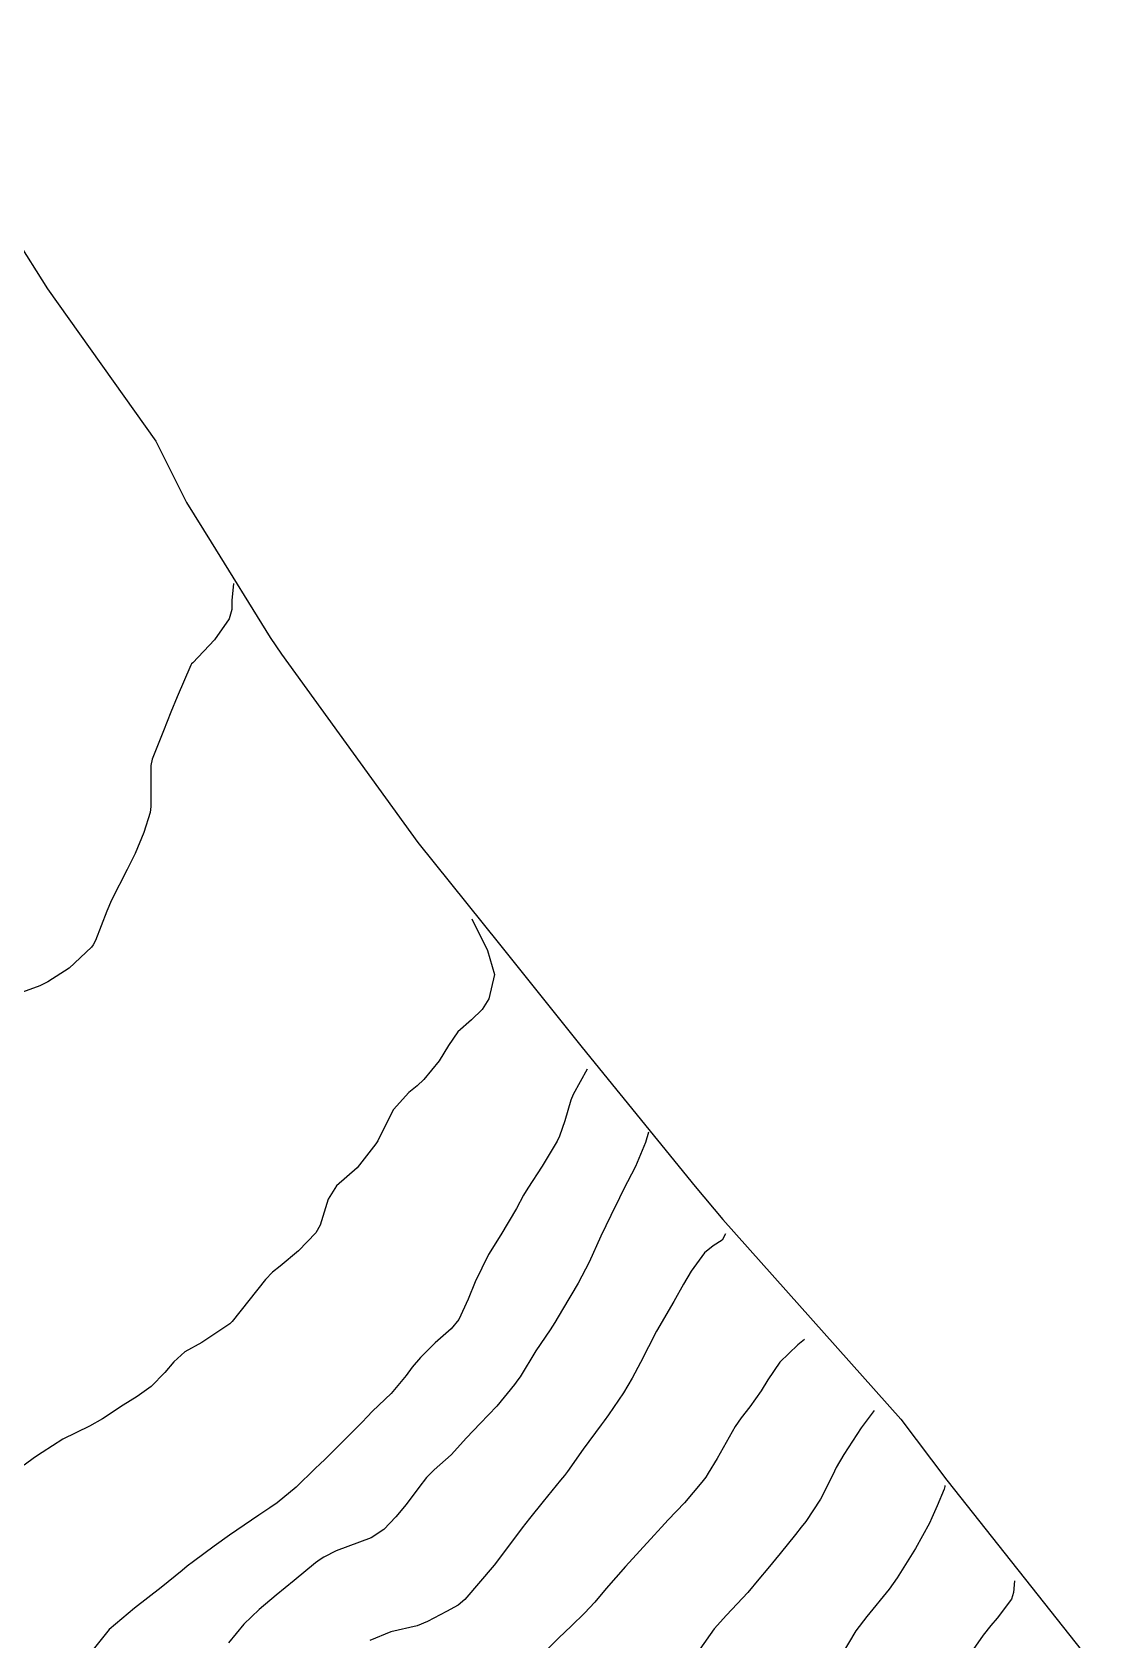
# Model space of a CAD drawing. Header units: metres. Extents: x 298520 to 308411, y 7433745 to 7450750.
# Drawn here: x 300325.2 to 300370, y 7449202.4 to 7449270.5 of the extents above; entities that cross this region are included whole.
import ezdxf

# ---------------------------------------------------------------- set-up
doc = ezdxf.new("R2010")
doc.units = ezdxf.units.M
doc.header["$LTSCALE"] = 10
for name, color, linetype in [('Area', 45, 'Continuous'), ('Curvas de Nivel 1m', 11, 'Continuous'), ('Curvas de Nivel 5m', 15, 'Continuous')]:
    doc.layers.add(name, color=color, linetype=linetype)

msp = doc.modelspace()

# ---------------------------------------------------------------- linework, layer by layer
at = {"layer": 'Area'}
msp.add_polyline3d([(300318.938, 7449270.542, 752.939), (300325.817, 7449259.657, 752.079), (300330.415, 7449253.191, 751.659), (300331.708, 7449250.595, 751.489), (300332.761, 7449248.91, 751.449), (300335.259, 7449244.867, 751.009), (300335.737, 7449244.168, 750.908), (300341.522, 7449236.169, 750.488), (300344.996, 7449231.869, 750.198), (300348.492, 7449227.475, 749.578), (300353.297, 7449221.587, 747.858), (300354.472, 7449220.193, 747.418), (300362.015, 7449211.721, 745.058), (300363.964, 7449209.129, 744.528), (300369.992, 7449201.527, 742.117)], dxfattribs=at)
at = {"layer": 'Curvas de Nivel 1m', "flags": 128}
for points, elevation in [([(300333.703, 7449247.16), (300333.635, 7449246.44), (300333.63, 7449246.053), (300333.528, 7449245.667), (300332.901, 7449244.775), (300331.985, 7449243.802), (300331.927, 7449243.747), (300331.892, 7449243.691), (300331.312, 7449242.354), (300331.054, 7449241.699), (300330.744, 7449240.913), (300330.253, 7449239.707), (300330.205, 7449239.441), (300330.206, 7449237.707), (300330.175, 7449237.443), (300329.902, 7449236.601), (300329.54, 7449235.715), (300329.196, 7449235.03), (300328.536, 7449233.73), (300328.338, 7449233.261), (300327.847, 7449232.022), (300327.75, 7449231.835), (300327.678, 7449231.742), (300326.735, 7449230.85), (300325.828, 7449230.262), (300325.49, 7449230.1), (300324.598, 7449229.772)], 751), ([(300348.703, 7449226.56), (300348.123, 7449225.495), (300348.02, 7449225.245), (300347.756, 7449224.374), (300347.533, 7449223.715), (300347.433, 7449223.503), (300346.798, 7449222.449), (300346.194, 7449221.515), (300346.015, 7449221.222), (300345.714, 7449220.656), (300345.042, 7449219.53), (300344.527, 7449218.701), (300343.964, 7449217.546), (300343.666, 7449216.813), (300343.26, 7449215.951), (300342.938, 7449215.557), (300342.255, 7449214.956), (300341.641, 7449214.34), (300341.288, 7449213.922), (300341.032, 7449213.576), (300340.392, 7449212.812), (300339.61, 7449212.059), (300339.378, 7449211.822), (300339.172, 7449211.596), (300337.587, 7449210.01), (300337.383, 7449209.824), (300337.173, 7449209.624), (300336.363, 7449208.841), (300335.561, 7449208.173), (300335.245, 7449207.957), (300334.786, 7449207.652), (300333.544, 7449206.795), (300332.89, 7449206.329), (300332.009, 7449205.685), (300331.74, 7449205.479), (300331.529, 7449205.308), (300330.633, 7449204.587), (300329.513, 7449203.71), (300328.432, 7449202.793), (300327.578, 7449201.739)], 749), ([(300351.313, 7449223.89), (300351.19, 7449223.456), (300350.756, 7449222.436), (300350.253, 7449221.465), (300350.076, 7449221.11), (300349.712, 7449220.35), (300349.287, 7449219.476), (300348.791, 7449218.379), (300348.323, 7449217.49), (300347.662, 7449216.365), (300347.337, 7449215.822), (300347.134, 7449215.505), (300346.536, 7449214.619), (300345.861, 7449213.518), (300345.768, 7449213.381), (300345.628, 7449213.188), (300344.878, 7449212.267), (300344.164, 7449211.542), (300343.597, 7449210.929), (300342.941, 7449210.205), (300342.223, 7449209.564), (300341.897, 7449209.248), (300341.572, 7449208.819), (300341.03, 7449208.107), (300340.587, 7449207.58), (300340.09, 7449207.042), (300339.544, 7449206.69), (300338.062, 7449206.136), (300337.535, 7449205.864), (300337.388, 7449205.768), (300337.188, 7449205.623), (300336.275, 7449204.883), (300335.519, 7449204.251), (300334.797, 7449203.651), (300334.141, 7449203.023), (300333.491, 7449202.236)], 748), ([(300354.583, 7449219.58), (300354.434, 7449219.308), (300354.056, 7449219.066), (300353.693, 7449218.773), (300353.128, 7449217.989), (300352.803, 7449217.439), (300352.393, 7449216.715), (300351.653, 7449215.45), (300350.978, 7449214.118), (300350.621, 7449213.46), (300350.248, 7449212.839), (300349.609, 7449211.905), (300349.429, 7449211.649), (300349.303, 7449211.475), (300348.547, 7449210.44), (300347.874, 7449209.497), (300347.743, 7449209.336), (300347.577, 7449209.132), (300346.85, 7449208.221), (300346.267, 7449207.513), (300345.949, 7449207.116), (300345.543, 7449206.565), (300344.76, 7449205.532), (300343.518, 7449204.077), (300343.233, 7449203.835), (300342.737, 7449203.558), (300341.939, 7449203.133), (300341.504, 7449202.956), (300340.378, 7449202.703), (300339.494, 7449202.328)], 747), ([(300357.923, 7449215.1), (300357.648, 7449214.866), (300356.886, 7449214.142), (300356.372, 7449213.393), (300356.095, 7449212.926), (300355.616, 7449212.248), (300355.241, 7449211.773), (300354.992, 7449211.409), (300354.224, 7449210.055), (300353.849, 7449209.426), (300353.742, 7449209.266), (300353.577, 7449209.049), (300352.832, 7449208.169), (300352.153, 7449207.444), (300351.861, 7449207.136), (300351.546, 7449206.793), (300350.341, 7449205.468), (300349.523, 7449204.533), (300349.039, 7449203.964), (300348.601, 7449203.489), (300348.044, 7449202.955), (300347.497, 7449202.437), (300347.029, 7449201.965)], 746), ([(300363.883, 7449208.91), (300363.877, 7449208.857), (300363.855, 7449208.747), (300363.564, 7449208.043), (300363.335, 7449207.534), (300363.225, 7449207.313), (300362.634, 7449206.228), (300362.079, 7449205.325), (300361.864, 7449204.992), (300361.525, 7449204.512), (300360.567, 7449203.344), (300360.111, 7449202.743), (300359.488, 7449201.701)], 744), ([(300366.833, 7449204.87), (300366.791, 7449204.371), (300366.709, 7449204.08), (300366.109, 7449203.281), (300365.827, 7449202.966), (300365.502, 7449202.552), (300364.983, 7449201.803)], 743)]:
    msp.add_lwpolyline(points, dxfattribs=dict(at, elevation=elevation))
at = {"layer": 'Curvas de Nivel 5m', "flags": 128}
for points, elevation in [([(300343.823, 7449232.94), (300344.479, 7449231.589), (300344.786, 7449230.583), (300344.54, 7449229.539), (300344.261, 7449229.098), (300343.809, 7449228.654), (300343.219, 7449228.139), (300342.83, 7449227.56), (300342.431, 7449226.919), (300341.778, 7449226.118), (300341.494, 7449225.854), (300341.142, 7449225.576), (300340.496, 7449224.852), (300339.86, 7449223.589), (300339.824, 7449223.517), (300339.75, 7449223.395), (300338.951, 7449222.385), (300338.073, 7449221.615), (300337.717, 7449221.056), (300337.378, 7449219.952), (300337.197, 7449219.625), (300336.466, 7449218.858), (300335.681, 7449218.203), (300335.362, 7449217.958), (300335.069, 7449217.649), (300333.655, 7449215.862), (300333.558, 7449215.767), (300333.43, 7449215.672), (300332.361, 7449214.967), (300331.642, 7449214.569), (300331.178, 7449214.154), (300330.793, 7449213.698), (300330.221, 7449213.107), (300329.617, 7449212.681), (300329.024, 7449212.306), (300328.157, 7449211.732), (300327.6, 7449211.428), (300326.473, 7449210.873), (300325.588, 7449210.311), (300325.259, 7449210.091), (300324.831, 7449209.768)], 750), ([(300360.883, 7449212.08), (300360.33, 7449211.349), (300359.592, 7449210.227), (300359.279, 7449209.67), (300359.131, 7449209.365), (300358.613, 7449208.324), (300357.979, 7449207.376), (300357.79, 7449207.139), (300357.547, 7449206.83), (300356.897, 7449206.029), (300356.372, 7449205.392), (300355.993, 7449204.931), (300355.523, 7449204.371), (300354.615, 7449203.413), (300354.098, 7449202.827), (300353.491, 7449201.97)], 745)]:
    msp.add_lwpolyline(points, dxfattribs=dict(at, elevation=elevation))

doc.saveas('drawing.dxf')
